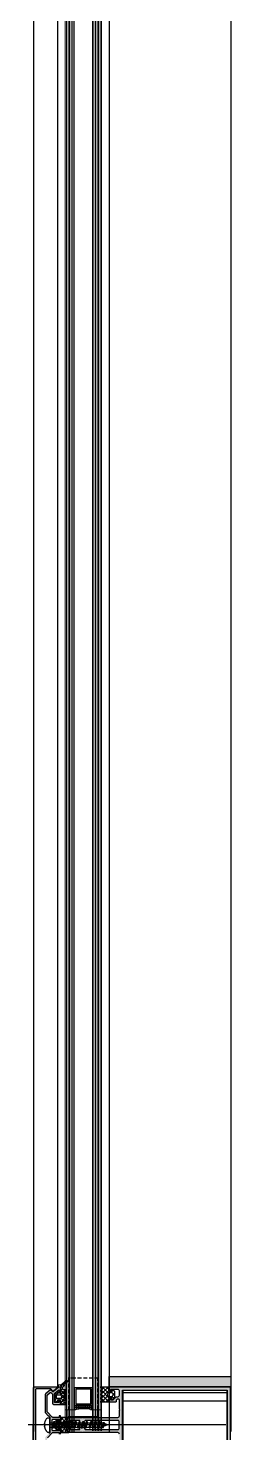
# Model space of a CAD drawing. Header units: millimetres. Extents: x 809 to 8159, y 33 to 4533.
# Drawn here: x 2919.5 to 2932.8, y 2528 to 2620.4 of the extents above; entities that cross this region are included whole.
import ezdxf

# ---------------------------------------------------------------- set-up
doc = ezdxf.new("R2010")
doc.units = ezdxf.units.MM
doc.linetypes.add('DASHDOT', pattern=[25.4, 12.7, -6.35, 0, -6.35])
doc.linetypes.add('HIDDEN', pattern=[0.375, 0.25, -0.125])
for name, color, linetype in [('1', 3, 'Continuous'), ('11', 11, 'Continuous'), ('3', 11, 'Continuous'), ('5', 11, 'Continuous'), ('EKSEN', 11, 'Continuous'), ('FITILLER', 240, 'Continuous'), ('GORUNUS-TARAMA', 11, 'Continuous')]:
    doc.layers.add(name, color=color, linetype=linetype)
doc.layers.add('cam', color=5, linetype='Continuous', lineweight=0)

# ---------------------------------------------------------------- blocks, each defined once
blk = doc.blocks.new('ajsdfxcvzx')
h = blk.add_hatch(color=256)
edge = h.paths.add_edge_path()
edge.add_arc((34875.984, -6060.404), 0.05, 90, 180)
edge.add_line((34875.934, -6060.404), (34875.934, -6065.044))
edge.add_arc((34875.984, -6065.044), 0.05, 180, 270)
edge.add_line((34875.984, -6065.094), (34876.937, -6065.094))
edge.add_line((34876.937, -6065.094), (34877.048, -6064.961))
edge.add_arc((34877.087, -6064.994), 0.05, 50, 140, ccw=False)
edge.add_line((34877.119, -6064.955), (34877.397, -6065.188))
edge.add_arc((34877.384, -6065.204), 0.02, -90, 50, ccw=False)
edge.add_line((34877.384, -6065.224), (34875.854, -6065.224))
edge.add_arc((34875.854, -6065.174), 0.05, 180, 270, ccw=False)
edge.add_line((34875.804, -6065.174), (34875.804, -6060.274))
edge.add_arc((34875.854, -6060.274), 0.05, 90, 180, ccw=False)
edge.add_line((34875.854, -6060.224), (34877.384, -6060.224))
edge.add_arc((34877.384, -6060.244), 0.02, -50, 90, ccw=False)
edge.add_line((34877.397, -6060.259), (34877.119, -6060.492))
edge.add_arc((34877.087, -6060.454), 0.05, 220, 310, ccw=False)
edge.add_line((34877.048, -6060.486), (34876.937, -6060.354))
edge.add_line((34876.937, -6060.354), (34875.984, -6060.354))
h = blk.add_hatch(color=256)
edge = h.paths.add_edge_path()
edge.add_line((34877.177, -6061.246), (34877.177, -6060.646))
edge.add_line((34877.177, -6060.646), (34877.457, -6060.411))
edge.add_line((34877.457, -6060.411), (34877.457, -6060.616))
edge.add_line((34877.457, -6060.616), (34877.527, -6060.616))
edge.add_arc((34877.527, -6060.566), 0.05, 270, 360)
edge.add_line((34877.577, -6060.566), (34877.577, -6060.229))
edge.add_line((34877.577, -6060.229), (34877.472, -6060.229))
edge.add_line((34877.472, -6060.229), (34877.116, -6060.527))
edge.add_arc((34877.084, -6060.489), 0.05, 220, 310, ccw=False)
edge.add_line((34877.045, -6060.521), (34876.97, -6060.432))
edge.add_arc((34876.932, -6060.464), 0.05, 40, 130)
edge.add_line((34876.9, -6060.426), (34876.595, -6060.681))
edge.add_arc((34876.627, -6060.72), 0.05, 130, 180)
edge.add_line((34876.577, -6060.72), (34876.577, -6061.899))
edge.add_arc((34876.627, -6061.899), 0.05, 180, 225)
edge.add_line((34876.592, -6061.935), (34876.769, -6062.112))
edge.add_line((34876.769, -6062.112), (34876.811, -6062.112))
edge.add_line((34876.811, -6062.112), (34876.811, -6062.154))
edge.add_line((34876.811, -6062.154), (34876.866, -6062.209))
edge.add_arc((34876.831, -6062.244), 0.05, 0, 45, ccw=False)
edge.add_line((34876.881, -6062.244), (34876.881, -6063.203))
edge.add_arc((34876.831, -6063.203), 0.05, -45, 0, ccw=False)
edge.add_line((34876.866, -6063.238), (34876.811, -6063.293))
edge.add_line((34876.811, -6063.293), (34876.811, -6063.336))
edge.add_line((34876.811, -6063.336), (34876.769, -6063.336))
edge.add_line((34876.769, -6063.336), (34876.592, -6063.513))
edge.add_arc((34876.627, -6063.548), 0.05, 135, 180)
edge.add_line((34876.577, -6063.548), (34876.577, -6064.728))
edge.add_arc((34876.627, -6064.728), 0.05, 180, 230)
edge.add_line((34876.595, -6064.766), (34876.9, -6065.022))
edge.add_arc((34876.932, -6064.984), 0.05, 230, 320)
edge.add_line((34876.97, -6065.016), (34877.045, -6064.926))
edge.add_arc((34877.084, -6064.958), 0.05, 50, 140, ccw=False)
edge.add_line((34877.116, -6064.92), (34877.472, -6065.219))
edge.add_line((34877.472, -6065.219), (34877.577, -6065.219))
edge.add_line((34877.577, -6065.219), (34877.577, -6064.881))
edge.add_arc((34877.527, -6064.881), 0.05, 0, 90)
edge.add_line((34877.527, -6064.831), (34877.457, -6064.831))
edge.add_line((34877.457, -6064.831), (34877.457, -6065.036))
edge.add_line((34877.457, -6065.036), (34877.177, -6064.801))
edge.add_line((34877.177, -6064.801), (34877.177, -6064.201))
edge.add_line((34877.177, -6064.201), (34877.457, -6064.201))
edge.add_line((34877.457, -6064.201), (34877.457, -6064.331))
edge.add_line((34877.457, -6064.331), (34877.527, -6064.331))
edge.add_arc((34877.527, -6064.281), 0.05, 270, 360)
edge.add_line((34877.577, -6064.281), (34877.577, -6064.081))
edge.add_line((34877.577, -6064.081), (34877.107, -6064.081))
edge.add_arc((34877.107, -6064.131), 0.05, 90, 180)
edge.add_line((34877.057, -6064.131), (34877.057, -6064.707))
edge.add_arc((34877.007, -6064.707), 0.05, -40, 0, ccw=False)
edge.add_line((34877.045, -6064.739), (34876.955, -6064.847))
edge.add_arc((34876.917, -6064.815), 0.05, 230, 320, ccw=False)
edge.add_line((34876.885, -6064.853), (34876.715, -6064.71))
edge.add_arc((34876.747, -6064.672), 0.05, 180, 230, ccw=False)
edge.add_line((34876.697, -6064.672), (34876.697, -6063.598))
edge.add_arc((34876.747, -6063.598), 0.05, 135, 180, ccw=False)
edge.add_line((34876.712, -6063.563), (34877.036, -6063.238))
edge.add_arc((34877.071, -6063.274), 0.05, 90, 135, ccw=False)
edge.add_line((34877.071, -6063.224), (34877.477, -6063.224))
edge.add_line((34877.477, -6063.224), (34877.477, -6063.324))
edge.add_line((34877.477, -6063.324), (34877.577, -6063.324))
edge.add_line((34877.577, -6063.324), (34877.577, -6063.024))
edge.add_arc((34877.527, -6063.024), 0.05, 0, 90)
edge.add_line((34877.527, -6062.974), (34877.457, -6062.974))
edge.add_line((34877.457, -6062.974), (34877.457, -6063.104))
edge.add_line((34877.457, -6063.104), (34877.081, -6063.104))
edge.add_arc((34877.081, -6063.054), 0.05, 180, 270, ccw=False)
edge.add_line((34877.031, -6063.054), (34877.031, -6062.394))
edge.add_arc((34877.081, -6062.394), 0.05, 90, 180, ccw=False)
edge.add_line((34877.081, -6062.344), (34877.457, -6062.344))
edge.add_line((34877.457, -6062.344), (34877.457, -6062.474))
edge.add_line((34877.457, -6062.474), (34877.527, -6062.474))
edge.add_arc((34877.527, -6062.424), 0.05, 270, 360)
edge.add_line((34877.577, -6062.424), (34877.577, -6062.124))
edge.add_line((34877.577, -6062.124), (34877.477, -6062.124))
edge.add_line((34877.477, -6062.124), (34877.477, -6062.224))
edge.add_line((34877.477, -6062.224), (34877.071, -6062.224))
edge.add_arc((34877.071, -6062.174), 0.05, 225, 270, ccw=False)
edge.add_line((34877.036, -6062.209), (34876.712, -6061.885))
edge.add_arc((34876.747, -6061.849), 0.05, 180, 225, ccw=False)
edge.add_line((34876.697, -6061.849), (34876.697, -6060.776))
edge.add_arc((34876.747, -6060.776), 0.05, 130, 180, ccw=False)
edge.add_line((34876.715, -6060.737), (34876.885, -6060.595))
edge.add_arc((34876.917, -6060.633), 0.05, 40, 130, ccw=False)
edge.add_line((34876.955, -6060.601), (34877.045, -6060.708))
edge.add_arc((34877.007, -6060.74), 0.05, 0, 40, ccw=False)
edge.add_line((34877.057, -6060.74), (34877.057, -6061.316))
edge.add_arc((34877.107, -6061.316), 0.05, 180, 270)
edge.add_line((34877.107, -6061.366), (34877.577, -6061.366))
edge.add_line((34877.577, -6061.366), (34877.577, -6061.166))
edge.add_arc((34877.527, -6061.166), 0.05, 0, 90)
edge.add_line((34877.527, -6061.116), (34877.457, -6061.116))
edge.add_line((34877.457, -6061.116), (34877.457, -6061.246))
edge.add_line((34877.457, -6061.246), (34877.177, -6061.246))
h = blk.add_hatch(color=256)
edge = h.paths.add_edge_path()
edge.add_line((34880.797, -6064.974), (34880.867, -6064.974))
edge.add_line((34880.867, -6064.974), (34880.867, -6065.064))
edge.add_line((34880.867, -6065.064), (34881.347, -6065.064))
edge.add_arc((34881.347, -6064.964), 0.1, -90, 0)
edge.add_line((34881.447, -6064.964), (34881.447, -6064.684))
edge.add_arc((34881.347, -6064.684), 0.1, 0, 90)
edge.add_line((34881.347, -6064.584), (34881.268, -6064.584))
edge.add_arc((34881.268, -6064.534), 0.05, 225, 270, ccw=False)
edge.add_line((34881.232, -6064.569), (34881.062, -6064.398))
edge.add_arc((34881.026, -6064.434), 0.05, 45, 90)
edge.add_line((34881.026, -6064.384), (34880.867, -6064.384))
edge.add_line((34880.867, -6064.384), (34880.867, -6064.474))
edge.add_line((34880.867, -6064.474), (34880.797, -6064.474))
edge.add_arc((34880.797, -6064.424), 0.05, -180, -90, ccw=False)
edge.add_line((34880.747, -6064.424), (34880.747, -6064.224))
edge.add_line((34880.747, -6064.224), (34881.187, -6064.224))
edge.add_arc((34881.187, -6064.274), 0.05, 0, 90, ccw=False)
edge.add_line((34881.237, -6064.274), (34881.237, -6064.341))
edge.add_arc((34881.287, -6064.341), 0.05, 180, 225)
edge.add_line((34881.252, -6064.376), (34881.285, -6064.409))
edge.add_arc((34881.32, -6064.374), 0.05, 225, 270)
edge.add_line((34881.32, -6064.424), (34881.397, -6064.424))
edge.add_arc((34881.397, -6064.374), 0.05, -90, 0)
edge.add_line((34881.447, -6064.374), (34881.447, -6064.124))
edge.add_line((34881.447, -6064.124), (34881.447, -6063.754))
edge.add_line((34881.447, -6063.754), (34881.477, -6063.724))
edge.add_line((34881.477, -6063.724), (34881.447, -6063.694))
edge.add_line((34881.447, -6063.694), (34881.447, -6063.324))
edge.add_arc((34881.356, -6063.316), 0.0919, -5.07053, 90.95505)
edge.add_line((34881.354, -6063.224), (34879.077, -6063.224))
edge.add_arc((34879.057, -6063.224), 0.02, 0, 180)
edge.add_line((34879.037, -6063.224), (34879.017, -6063.224))
edge.add_arc((34878.997, -6063.224), 0.02, 0, 180)
edge.add_line((34878.977, -6063.224), (34878.047, -6063.224))
edge.add_line((34878.047, -6063.224), (34878.047, -6063.084))
edge.add_arc((34878.107, -6063.084), 0.06, 90, 180, ccw=False)
edge.add_line((34878.107, -6063.024), (34878.107, -6062.954))
edge.add_arc((34878.137, -6062.954), 0.03, 90, 180, ccw=False)
edge.add_line((34878.137, -6062.924), (34878.177, -6062.924))
edge.add_arc((34878.177, -6062.954), 0.03, 0, 90, ccw=False)
edge.add_line((34878.207, -6062.954), (34878.207, -6063.024))
edge.add_line((34878.207, -6063.024), (34878.847, -6063.024))
edge.add_line((34878.847, -6063.024), (34878.847, -6062.774))
edge.add_line((34878.847, -6062.774), (34878.897, -6062.724))
edge.add_line((34878.897, -6062.724), (34878.847, -6062.674))
edge.add_line((34878.847, -6062.674), (34878.847, -6062.424))
edge.add_line((34878.847, -6062.424), (34878.207, -6062.424))
edge.add_line((34878.207, -6062.424), (34878.207, -6062.494))
edge.add_arc((34878.177, -6062.494), 0.03, -90, 0, ccw=False)
edge.add_line((34878.177, -6062.524), (34878.137, -6062.524))
edge.add_arc((34878.137, -6062.494), 0.03, -180, -90, ccw=False)
edge.add_line((34878.107, -6062.494), (34878.107, -6062.424))
edge.add_arc((34878.107, -6062.364), 0.06, 180, 270, ccw=False)
edge.add_line((34878.047, -6062.364), (34878.047, -6062.224))
edge.add_line((34878.047, -6062.224), (34878.977, -6062.224))
edge.add_arc((34878.997, -6062.224), 0.02, 180, 360)
edge.add_line((34879.017, -6062.224), (34879.037, -6062.224))
edge.add_arc((34879.057, -6062.224), 0.02, 180, 360)
edge.add_line((34879.077, -6062.224), (34881.354, -6062.224))
edge.add_arc((34881.356, -6062.132), 0.0919, 269.04495, 365.07053)
edge.add_line((34881.447, -6062.124), (34881.447, -6061.754))
edge.add_line((34881.447, -6061.754), (34881.477, -6061.724))
edge.add_line((34881.477, -6061.724), (34881.447, -6061.694))
edge.add_line((34881.447, -6061.694), (34881.447, -6061.324))
edge.add_line((34881.447, -6061.324), (34881.447, -6061.074))
edge.add_arc((34881.397, -6061.074), 0.05, 0, 90)
edge.add_line((34881.397, -6061.024), (34881.32, -6061.024))
edge.add_arc((34881.32, -6061.074), 0.05, 90, 135)
edge.add_line((34881.285, -6061.038), (34881.252, -6061.071))
edge.add_arc((34881.287, -6061.107), 0.05, 135, 180)
edge.add_line((34881.237, -6061.107), (34881.237, -6061.174))
edge.add_arc((34881.187, -6061.174), 0.05, -90, 0, ccw=False)
edge.add_line((34881.187, -6061.224), (34880.747, -6061.224))
edge.add_line((34880.747, -6061.224), (34880.747, -6061.024))
edge.add_arc((34880.797, -6061.024), 0.05, 90, 180, ccw=False)
edge.add_line((34880.797, -6060.974), (34880.867, -6060.974))
edge.add_line((34880.867, -6060.974), (34880.867, -6061.064))
edge.add_line((34880.867, -6061.064), (34881.026, -6061.064))
edge.add_arc((34881.026, -6061.014), 0.05, 270, 315)
edge.add_line((34881.062, -6061.049), (34881.232, -6060.878))
edge.add_arc((34881.268, -6060.914), 0.05, 90, 135, ccw=False)
edge.add_line((34881.268, -6060.864), (34881.347, -6060.864))
edge.add_arc((34881.347, -6060.764), 0.1, -90, 0)
edge.add_line((34881.447, -6060.764), (34881.447, -6060.484))
edge.add_arc((34881.347, -6060.484), 0.1, 0, 90)
edge.add_line((34881.347, -6060.384), (34880.867, -6060.384))
edge.add_line((34880.867, -6060.384), (34880.867, -6060.474))
edge.add_line((34880.867, -6060.474), (34880.797, -6060.474))
edge.add_arc((34880.797, -6060.424), 0.05, -180, -90, ccw=False)
edge.add_line((34880.747, -6060.424), (34880.747, -6060.224))
edge.add_line((34880.747, -6060.224), (34888.74, -6060.224))
edge.add_line((34888.74, -6060.224), (34888.74, -6065.224))
edge.add_line((34888.74, -6065.224), (34880.747, -6065.224))
edge.add_line((34880.747, -6065.224), (34880.747, -6065.024))
edge.add_arc((34880.797, -6065.024), 0.05, 90, 180, ccw=False)
h.paths.add_polyline_path([(34881.64, -6060.425), (34888.54, -6060.425), (34888.54, -6065.025), (34881.64, -6065.025), (34881.64, -6062.725)], flags=16)
edge = h.paths.add_edge_path(flags=16)
edge.add_arc((34879.24, -6062.925), 0.1, 180, 270)
edge.add_line((34879.24, -6063.025), (34881.34, -6063.025))
edge.add_arc((34881.34, -6062.925), 0.1, -90, 0)
edge.add_line((34881.44, -6062.925), (34881.44, -6062.525))
edge.add_arc((34881.34, -6062.525), 0.1, 0, 90)
edge.add_line((34881.34, -6062.425), (34879.24, -6062.425))
edge.add_arc((34879.24, -6062.525), 0.1, 90, 180)
edge.add_line((34879.14, -6062.525), (34879.14, -6062.925))
h = blk.add_hatch()
h.set_pattern_fill('NET', color=256, style=0)
h.set_pattern_definition([(360, (34936.91878, -6069.1816), (1e-17, 0.125), []), (90, (34936.91878, -6069.1816), (-0.125, 2e-17), [])])
h.paths.add_polyline_path([(34878.497, -6061.43), (34879.66, -6061.43), (34879.66, -6061.728), (34879.461, -6061.688), (34879.223, -6061.668), (34878.964, -6061.668), (34878.636, -6061.698), (34878.497, -6061.718)])
at = {"layer": 'FITILLER'}
h = blk.add_hatch(dxfattribs=at)
h.set_pattern_fill('NET', color=256, scale=1.5, angle=45, style=0)
h.set_pattern_definition([(315, (34863.16115, -6077.21184), (-0.1325825, -0.1325825), []), (225, (34863.16115, -6077.21184), (-0.1325825, 0.1325825), [])])
edge = h.paths.add_edge_path(flags=16)
edge.add_arc((34877.405, -6060.841), 0.1, 90, 180, ccw=False)
edge.add_line((34877.405, -6060.741), (34877.53, -6060.741))
edge.add_arc((34877.53, -6060.841), 0.1, 0, 90, ccw=False)
edge.add_line((34877.63, -6060.841), (34877.63, -6060.891))
edge.add_arc((34877.53, -6060.891), 0.1, -90, 0, ccw=False)
edge.add_line((34877.53, -6060.991), (34877.405, -6060.991))
edge.add_arc((34877.405, -6060.891), 0.1, 180, 270, ccw=False)
edge.add_line((34877.305, -6060.891), (34877.305, -6060.841))
edge = h.paths.add_edge_path()
edge.add_arc((34877.562, -6059.882), 0.2, 280, 310.23314, ccw=False)
edge.add_line((34877.597, -6060.079), (34877.462, -6060.103))
edge.add_arc((34877.471, -6060.152), 0.05, 100, 165)
edge.add_line((34877.422, -6060.139), (34877.404, -6060.209))
edge.add_line((34877.404, -6060.209), (34877.58, -6060.209))
edge.add_line((34877.58, -6060.209), (34877.58, -6060.591))
edge.add_arc((34877.53, -6060.591), 0.05, -90, 0, ccw=False)
edge.add_line((34877.53, -6060.641), (34877.41, -6060.641))
edge.add_line((34877.41, -6060.641), (34877.41, -6060.541))
edge.add_line((34877.41, -6060.541), (34877.36, -6060.541))
edge.add_line((34877.36, -6060.541), (34877.23, -6060.616))
edge.add_arc((34877.255, -6060.659), 0.05, 120, 180)
edge.add_line((34877.205, -6060.659), (34877.205, -6061.073))
edge.add_arc((34877.255, -6061.073), 0.05, 180, 240)
edge.add_line((34877.23, -6061.116), (34877.36, -6061.191))
edge.add_line((34877.36, -6061.191), (34877.41, -6061.191))
edge.add_line((34877.41, -6061.191), (34877.41, -6061.091))
edge.add_line((34877.41, -6061.091), (34877.53, -6061.091))
edge.add_arc((34877.53, -6061.141), 0.05, 0, 90, ccw=False)
edge.add_line((34877.58, -6061.141), (34877.58, -6061.366))
edge.add_line((34877.58, -6061.366), (34877.93, -6061.366))
edge.add_line((34877.93, -6061.366), (34877.93, -6061.216))
edge.add_line((34877.93, -6061.216), (34877.78, -6061.216))
edge.add_arc((34877.78, -6061.166), 0.05, 180, 270, ccw=False)
edge.add_line((34877.73, -6061.166), (34877.73, -6061.146))
edge.add_arc((34877.78, -6061.146), 0.05, 90, 180, ccw=False)
edge.add_line((34877.78, -6061.096), (34877.93, -6061.096))
edge.add_line((34877.93, -6061.096), (34877.93, -6060.946))
edge.add_line((34877.93, -6060.946), (34877.78, -6060.946))
edge.add_arc((34877.78, -6060.896), 0.05, 180, 270, ccw=False)
edge.add_line((34877.73, -6060.896), (34877.73, -6060.876))
edge.add_arc((34877.78, -6060.876), 0.05, 90, 180, ccw=False)
edge.add_line((34877.78, -6060.826), (34877.93, -6060.826))
edge.add_line((34877.93, -6060.826), (34877.93, -6060.676))
edge.add_line((34877.93, -6060.676), (34877.78, -6060.676))
edge.add_arc((34877.78, -6060.626), 0.05, 180, 270, ccw=False)
edge.add_line((34877.73, -6060.626), (34877.73, -6060.606))
edge.add_arc((34877.78, -6060.606), 0.05, 90, 180, ccw=False)
edge.add_line((34877.78, -6060.556), (34877.93, -6060.556))
edge.add_line((34877.93, -6060.556), (34877.93, -6060.406))
edge.add_line((34877.93, -6060.406), (34877.78, -6060.406))
edge.add_arc((34877.78, -6060.356), 0.05, 180, 270, ccw=False)
edge.add_line((34877.73, -6060.356), (34877.73, -6060.248))
edge.add_arc((34877.78, -6060.248), 0.05, 140, 180, ccw=False)
edge.add_line((34877.742, -6060.216), (34878.009, -6059.897))
edge.add_arc((34877.977, -6059.859), 0.05, 310.23314, 490.23314)
edge.add_line((34877.945, -6059.821), (34877.691, -6060.035))
h = blk.add_hatch(dxfattribs=at)
h.set_pattern_fill('DOTS', color=256, scale=1.2, angle=-45, style=0)
h.set_pattern_definition([(45, (34786.58186, -6201.7855), (0.079549513, -0.026516504), [0, -0.075])])
h.paths.add_polyline_path([(34880.777, -6060.21), (34880.777, -6059.529), (34888.774, -6059.529), (34888.774, -6060.21)])
h = blk.add_hatch(dxfattribs=at)
h.set_pattern_fill('NET', color=256, scale=1.5, angle=45, style=0)
h.set_pattern_definition([(315, (34867.13714, -6072.97032), (-0.1325825, -0.1325825), []), (225, (34867.13714, -6072.97032), (-0.1325825, 0.1325825), [])])
edge = h.paths.add_edge_path(flags=16)
edge.add_arc((34880.769, -6060.749), 0.1, 180, 270)
edge.add_line((34880.769, -6060.849), (34880.927, -6060.849))
edge.add_arc((34880.927, -6060.749), 0.1, 270, 360)
edge.add_line((34881.027, -6060.749), (34881.027, -6060.699))
edge.add_arc((34880.927, -6060.699), 0.1, 360, 450)
edge.add_line((34880.927, -6060.599), (34880.769, -6060.599))
edge.add_arc((34880.769, -6060.699), 0.1, 90, 180)
edge.add_line((34880.669, -6060.699), (34880.669, -6060.749))
edge = h.paths.add_edge_path()
edge.add_line((34880.752, -6061.224), (34880.235, -6061.224))
edge.add_arc((34880.235, -6061.214), 0.01, 135, 270, ccw=False)
edge.add_line((34880.228, -6061.207), (34880.339, -6061.096))
edge.add_arc((34880.333, -6061.09), 0.00893, 315, 405)
edge.add_line((34880.339, -6061.083), (34880.23, -6060.974))
edge.add_arc((34880.236, -6060.968), 0.00893, 135, 225, ccw=False)
edge.add_line((34880.23, -6060.961), (34880.339, -6060.852))
edge.add_arc((34880.333, -6060.846), 0.00893, 315, 405)
edge.add_line((34880.339, -6060.839), (34880.23, -6060.73))
edge.add_arc((34880.236, -6060.724), 0.00893, 135, 225, ccw=False)
edge.add_line((34880.23, -6060.717), (34880.339, -6060.608))
edge.add_arc((34880.333, -6060.602), 0.00893, 315, 405)
edge.add_line((34880.339, -6060.595), (34880.23, -6060.486))
edge.add_arc((34880.236, -6060.48), 0.00893, 135, 225, ccw=False)
edge.add_line((34880.23, -6060.474), (34880.339, -6060.364))
edge.add_arc((34880.333, -6060.358), 0.00893, 315, 405)
edge.add_line((34880.339, -6060.352), (34880.228, -6060.241))
edge.add_arc((34880.235, -6060.234), 0.01, 90, 225, ccw=False)
edge.add_line((34880.235, -6060.224), (34880.752, -6060.224))
edge.add_line((34880.752, -6060.224), (34880.752, -6060.449))
edge.add_arc((34880.802, -6060.449), 0.05, 180, 270)
edge.add_line((34880.802, -6060.499), (34880.922, -6060.499))
edge.add_line((34880.922, -6060.499), (34880.922, -6060.399))
edge.add_line((34880.922, -6060.399), (34880.972, -6060.399))
edge.add_line((34880.972, -6060.399), (34881.102, -6060.474))
edge.add_arc((34881.077, -6060.517), 0.05, 0, 60, ccw=False)
edge.add_line((34881.127, -6060.517), (34881.127, -6060.93))
edge.add_arc((34881.077, -6060.93), 0.05, 300, 360, ccw=False)
edge.add_line((34881.102, -6060.974), (34880.972, -6061.049))
edge.add_line((34880.972, -6061.049), (34880.922, -6061.049))
edge.add_line((34880.922, -6061.049), (34880.922, -6060.949))
edge.add_line((34880.922, -6060.949), (34880.802, -6060.949))
edge.add_arc((34880.802, -6060.999), 0.05, 90, 180)
edge.add_line((34880.752, -6060.999), (34880.752, -6061.224))
h = blk.add_hatch(dxfattribs=at)
h.set_pattern_fill('NET', color=256, scale=1.5, angle=45, style=0)
h.set_pattern_definition([(45, (34859.267, -5984.69162), (-0.1325825, 0.1325825), []), (135, (34859.267, -5984.69162), (-0.1325825, -0.1325825), [])])
edge = h.paths.add_edge_path(flags=16)
edge.add_arc((34877.572, -6062.748), 0.1, 270, 360, ccw=False)
edge.add_line((34877.572, -6062.848), (34877.413, -6062.848))
edge.add_arc((34877.413, -6062.748), 0.1, 180, 270, ccw=False)
edge.add_line((34877.313, -6062.748), (34877.313, -6062.698))
edge.add_arc((34877.413, -6062.698), 0.1, 90, 180, ccw=False)
edge.add_line((34877.413, -6062.598), (34877.572, -6062.598))
edge.add_arc((34877.572, -6062.698), 0.1, 0, 90, ccw=False)
edge.add_line((34877.672, -6062.698), (34877.672, -6062.748))
edge = h.paths.add_edge_path()
edge.add_line((34877.588, -6063.223), (34878.105, -6063.223))
edge.add_arc((34878.105, -6063.213), 0.01, 270, 405)
edge.add_line((34878.112, -6063.206), (34878.001, -6063.095))
edge.add_arc((34878.008, -6063.089), 0.00893, 135, 225, ccw=False)
edge.add_line((34878.001, -6063.082), (34878.111, -6062.973))
edge.add_arc((34878.104, -6062.967), 0.00893, 315, 405)
edge.add_line((34878.111, -6062.96), (34878.001, -6062.851))
edge.add_arc((34878.008, -6062.845), 0.00893, 135, 225, ccw=False)
edge.add_line((34878.001, -6062.838), (34878.111, -6062.729))
edge.add_arc((34878.104, -6062.723), 0.00893, 315, 405)
edge.add_line((34878.111, -6062.716), (34878.001, -6062.607))
edge.add_arc((34878.008, -6062.601), 0.00893, 135, 225, ccw=False)
edge.add_line((34878.001, -6062.594), (34878.111, -6062.485))
edge.add_arc((34878.104, -6062.479), 0.00893, 315, 405)
edge.add_line((34878.111, -6062.473), (34878.001, -6062.363))
edge.add_arc((34878.008, -6062.357), 0.00893, 135, 225, ccw=False)
edge.add_line((34878.001, -6062.351), (34878.112, -6062.24))
edge.add_arc((34878.105, -6062.233), 0.01, 315, 450)
edge.add_line((34878.105, -6062.223), (34877.588, -6062.223))
edge.add_line((34877.588, -6062.223), (34877.588, -6062.448))
edge.add_arc((34877.538, -6062.448), 0.05, -90, 0, ccw=False)
edge.add_line((34877.538, -6062.498), (34877.418, -6062.498))
edge.add_line((34877.418, -6062.498), (34877.418, -6062.398))
edge.add_line((34877.418, -6062.398), (34877.368, -6062.398))
edge.add_line((34877.368, -6062.398), (34877.238, -6062.473))
edge.add_arc((34877.263, -6062.516), 0.05, 120, 180)
edge.add_line((34877.213, -6062.516), (34877.213, -6062.929))
edge.add_arc((34877.263, -6062.929), 0.05, 180, 240)
edge.add_line((34877.238, -6062.973), (34877.368, -6063.048))
edge.add_line((34877.368, -6063.048), (34877.418, -6063.048))
edge.add_line((34877.418, -6063.048), (34877.418, -6062.948))
edge.add_line((34877.418, -6062.948), (34877.538, -6062.948))
edge.add_arc((34877.538, -6062.998), 0.05, 0, 90, ccw=False)
edge.add_line((34877.588, -6062.998), (34877.588, -6063.223))
at = {"linetype": 'HIDDEN'}
for p, q in [((34878.077, -6059.641), (34878.077, -6061.724)), ((34880.077, -6059.641), (34878.077, -6059.641)), ((34880.077, -6061.701), (34880.077, -6059.641))]:
    blk.add_line(p, q, dxfattribs=at)
for p, q in [((34878.077, -6061.72), (34878.077, -6061.724)), ((34878.473, -6061.424), (34879.073, -6061.424))]:
    blk.add_line(p, q)
at = {"elevation": 0}
for points in [[(34875.984, -6060.354, 0.414214), (34875.934, -6060.404), (34875.934, -6065.044, 0.414214), (34875.984, -6065.094), (34876.937, -6065.094), (34877.048, -6064.961, -0.414214), (34877.119, -6064.955), (34877.397, -6065.188, -0.700208), (34877.384, -6065.224), (34875.854, -6065.224, -0.414214), (34875.804, -6065.174), (34875.804, -6060.274, -0.414214), (34875.854, -6060.224), (34877.384, -6060.224, -0.700208), (34877.397, -6060.259), (34877.119, -6060.492, -0.414214), (34877.048, -6060.486), (34876.937, -6060.354)], [(34879.14, -6062.925, 0.414214), (34879.24, -6063.025), (34881.34, -6063.025, 0.414214), (34881.44, -6062.925), (34881.44, -6062.525, 0.414214), (34881.34, -6062.425), (34879.24, -6062.425, 0.414214), (34879.14, -6062.525)]]:
    blk.add_lwpolyline(points, format="xyb", close=True, dxfattribs=at)
for points in [[(34876.712, -6063.563), (34877.036, -6063.238, -0.198912), (34877.071, -6063.224), (34877.477, -6063.224), (34877.477, -6063.324)], [(34877.577, -6063.324), (34877.577, -6063.024, 0.414214), (34877.527, -6062.974), (34877.457, -6062.974), (34877.457, -6063.104), (34877.081, -6063.104, -0.414214), (34877.031, -6063.054), (34877.031, -6062.394, -0.414214), (34877.081, -6062.344), (34877.457, -6062.344), (34877.457, -6062.474), (34877.527, -6062.474, 0.414214), (34877.577, -6062.424), (34877.577, -6062.124), (34877.477, -6062.124), (34877.477, -6062.224), (34877.071, -6062.224, -0.198912), (34877.036, -6062.209), (34876.712, -6061.885, -0.198912), (34876.697, -6061.849), (34876.697, -6060.776, -0.221695), (34876.715, -6060.737), (34876.885, -6060.595, -0.414214), (34876.955, -6060.601), (34877.045, -6060.708, -0.176327), (34877.057, -6060.74), (34877.057, -6061.316, 0.414214), (34877.107, -6061.366), (34877.577, -6061.366), (34877.577, -6061.166, 0.414214), (34877.527, -6061.116), (34877.457, -6061.116), (34877.457, -6061.246), (34877.177, -6061.246), (34877.177, -6060.646), (34877.457, -6060.411), (34877.457, -6060.616), (34877.527, -6060.616, 0.414214), (34877.577, -6060.566), (34877.577, -6060.229), (34877.472, -6060.229), (34877.116, -6060.527, -0.414214), (34877.045, -6060.521), (34876.97, -6060.432, 0.414214), (34876.9, -6060.426), (34876.595, -6060.681, 0.221695), (34876.577, -6060.72), (34876.577, -6061.899, 0.198912), (34876.592, -6061.935), (34876.769, -6062.112), (34876.811, -6062.112), (34876.811, -6062.154), (34876.866, -6062.209, -0.198912), (34876.881, -6062.244), (34876.881, -6063.203, -0.198912), (34876.866, -6063.238), (34876.811, -6063.293)], [(34881.447, -6063.324, 0.445362), (34881.354, -6063.224), (34879.077, -6063.224, 1), (34879.037, -6063.224), (34879.017, -6063.224, 1), (34878.977, -6063.224), (34878.047, -6063.224), (34878.047, -6063.084, -0.414214), (34878.107, -6063.024), (34878.107, -6062.954, -0.414214), (34878.137, -6062.924), (34878.177, -6062.924, -0.414214), (34878.207, -6062.954), (34878.207, -6063.024), (34878.847, -6063.024), (34878.847, -6062.774), (34878.897, -6062.724), (34878.847, -6062.674), (34878.847, -6062.424), (34878.207, -6062.424), (34878.207, -6062.494, -0.414214), (34878.177, -6062.524), (34878.137, -6062.524, -0.414214), (34878.107, -6062.494), (34878.107, -6062.424, -0.414214), (34878.047, -6062.364), (34878.047, -6062.224), (34878.977, -6062.224, 1), (34879.017, -6062.224), (34879.037, -6062.224, 1), (34879.077, -6062.224), (34881.354, -6062.224, 0.445362), (34881.447, -6062.124), (34881.447, -6061.754), (34881.477, -6061.724), (34881.447, -6061.694), (34881.447, -6061.324), (34881.447, -6061.074, 0.414214), (34881.397, -6061.024), (34881.32, -6061.024, 0.198912), (34881.285, -6061.038), (34881.252, -6061.071, 0.198912), (34881.237, -6061.107), (34881.237, -6061.174, -0.414214), (34881.187, -6061.224), (34880.747, -6061.224), (34880.747, -6061.024, -0.414214), (34880.797, -6060.974), (34880.867, -6060.974), (34880.867, -6061.064), (34881.026, -6061.064, 0.198912), (34881.062, -6061.049), (34881.232, -6060.878, -0.198912), (34881.268, -6060.864), (34881.347, -6060.864, 0.414214), (34881.447, -6060.764), (34881.447, -6060.484, 0.414214), (34881.347, -6060.384), (34880.867, -6060.384), (34880.867, -6060.474), (34880.797, -6060.474, -0.414214), (34880.747, -6060.424), (34880.747, -6060.224), (34888.74, -6060.224), (34888.74, -6065.224)]]:
    blk.add_lwpolyline(points, format="xyb", dxfattribs=at)
for points in [[(34878.473, -6061.424), (34879.66, -6061.424), (34879.66, -6060.278), (34878.473, -6060.278)], [(34878.573, -6061.324), (34879.56, -6061.324), (34879.56, -6060.378), (34878.573, -6060.378)], [(34881.64, -6060.425), (34888.54, -6060.425), (34888.54, -6065.025), (34881.64, -6065.025), (34881.64, -6062.725)], [(34878.497, -6061.43), (34879.66, -6061.43), (34879.66, -6061.728), (34879.461, -6061.688), (34879.223, -6061.668), (34878.964, -6061.668), (34878.636, -6061.698), (34878.497, -6061.718)]]:
    blk.add_lwpolyline(points, close=True, dxfattribs=at)
at = {"layer": '1', "linetype": 'DASHDOT', "ltscale": 10}
for p, q in [((34876.715, -6062.249), (34876.865, -6062.249)), ((34876.865, -6063.199), (34876.865, -6062.249)), ((34876.865, -6062.581), (34877.126, -6062.581)), ((34877.033, -6062.581), (34877.019, -6062.581)), ((34877.033, -6062.581), (34877.019, -6062.581)), ((34877.025, -6062.866), (34877.162, -6062.481)), ((34877.032, -6062.581), (34877.033, -6062.581)), ((34877.032, -6062.581), (34877.033, -6062.581)), ((34877.033, -6062.581), (34877.126, -6062.581)), ((34877.062, -6062.966), (34877.162, -6062.481)), ((34877.198, -6062.581), (34877.062, -6062.966)), ((34877.162, -6062.481), (34877.198, -6062.581)), ((34877.198, -6062.581), (34877.326, -6062.581)), ((34877.225, -6062.866), (34877.362, -6062.481)), ((34877.262, -6062.966), (34877.362, -6062.481)), ((34876.715, -6063.199), (34876.865, -6063.199)), ((34876.865, -6062.866), (34877.025, -6062.866)), ((34877.023, -6062.866), (34877.025, -6062.866)), ((34877.062, -6062.966), (34877.025, -6062.866)), ((34877.097, -6062.866), (34877.225, -6062.866)), ((34877.262, -6062.966), (34877.225, -6062.866))]:
    blk.add_line(p, q, dxfattribs=at)
for centre, radius, start, end in [((34877.163, -6062.724), 0.653, 133.31198, 171.59277), ((34876.429, -6062.724), 0.13, 312.68487, 47.31513), ((34877.163, -6062.724), 0.653, 188.40723, 226.68802)]:
    blk.add_arc(centre, radius, start, end, dxfattribs=at)
at = {"layer": '11'}
for p, q in [((34877.398, -6062.581), (34877.262, -6062.966)), ((34877.362, -6062.481), (34877.398, -6062.581)), ((34877.398, -6062.581), (34877.526, -6062.581)), ((34877.425, -6062.866), (34877.562, -6062.481)), ((34877.462, -6062.966), (34877.562, -6062.481)), ((34877.598, -6062.581), (34877.462, -6062.966)), ((34877.562, -6062.481), (34877.598, -6062.581)), ((34877.598, -6062.581), (34877.726, -6062.581)), ((34877.626, -6062.866), (34877.762, -6062.481)), ((34877.662, -6062.966), (34877.762, -6062.481)), ((34877.798, -6062.581), (34877.662, -6062.966)), ((34877.762, -6062.481), (34877.798, -6062.581)), ((34877.798, -6062.581), (34877.926, -6062.581)), ((34877.826, -6062.866), (34877.962, -6062.481)), ((34877.962, -6062.481), (34877.862, -6062.966)), ((34877.862, -6062.966), (34877.998, -6062.581)), ((34877.998, -6062.581), (34877.962, -6062.481)), ((34877.998, -6062.581), (34878.126, -6062.581)), ((34878.026, -6062.866), (34878.162, -6062.481)), ((34878.062, -6062.966), (34878.162, -6062.481)), ((34878.198, -6062.581), (34878.062, -6062.966)), ((34878.198, -6062.581), (34878.062, -6062.966)), ((34878.162, -6062.481), (34878.198, -6062.581)), ((34878.198, -6062.581), (34878.326, -6062.581)), ((34878.226, -6062.866), (34878.362, -6062.481)), ((34878.262, -6062.966), (34878.362, -6062.481)), ((34878.398, -6062.581), (34878.262, -6062.966)), ((34878.362, -6062.481), (34878.398, -6062.581)), ((34878.398, -6062.581), (34878.556, -6062.581)), ((34878.455, -6062.866), (34878.592, -6062.481)), ((34878.492, -6062.966), (34878.592, -6062.481)), ((34878.628, -6062.581), (34878.492, -6062.966)), ((34878.592, -6062.481), (34878.628, -6062.581)), ((34878.628, -6062.581), (34878.796, -6062.581)), ((34878.695, -6062.866), (34878.831, -6062.481)), ((34878.731, -6062.966), (34878.831, -6062.481)), ((34878.868, -6062.581), (34878.731, -6062.966)), ((34878.868, -6062.581), (34878.731, -6062.966)), ((34878.831, -6062.481), (34878.868, -6062.581)), ((34878.868, -6062.581), (34879.035, -6062.581)), ((34878.934, -6062.866), (34879.071, -6062.481)), ((34878.971, -6062.966), (34879.071, -6062.481)), ((34879.107, -6062.581), (34878.971, -6062.966)), ((34879.107, -6062.581), (34878.971, -6062.966)), ((34879.071, -6062.481), (34879.107, -6062.581)), ((34879.107, -6062.581), (34879.275, -6062.581)), ((34879.174, -6062.866), (34879.311, -6062.481)), ((34879.211, -6062.966), (34879.311, -6062.481)), ((34879.347, -6062.581), (34879.211, -6062.966)), ((34879.347, -6062.581), (34879.211, -6062.966)), ((34879.311, -6062.481), (34879.347, -6062.581)), ((34879.347, -6062.581), (34879.561, -6062.581)), ((34879.46, -6062.866), (34879.596, -6062.481)), ((34879.496, -6062.966), (34879.596, -6062.481)), ((34879.632, -6062.581), (34879.496, -6062.966)), ((34879.632, -6062.581), (34879.496, -6062.966)), ((34879.596, -6062.481), (34879.632, -6062.581)), ((34879.632, -6062.581), (34879.846, -6062.581)), ((34879.745, -6062.866), (34879.881, -6062.481)), ((34879.781, -6062.966), (34879.881, -6062.481)), ((34879.918, -6062.581), (34879.781, -6062.966)), ((34879.918, -6062.581), (34879.781, -6062.966)), ((34879.881, -6062.481), (34879.918, -6062.581)), ((34879.918, -6062.581), (34880.131, -6062.581)), ((34880.03, -6062.866), (34880.167, -6062.481)), ((34880.067, -6062.966), (34880.167, -6062.481)), ((34880.203, -6062.581), (34880.067, -6062.966)), ((34880.203, -6062.581), (34880.067, -6062.966)), ((34880.167, -6062.481), (34880.203, -6062.581)), ((34880.203, -6062.581), (34880.351, -6062.581)), ((34880.324, -6062.842), (34880.258, -6062.865)), ((34880.324, -6062.842), (34880.433, -6062.535)), ((34880.361, -6062.942), (34880.324, -6062.842)), ((34880.408, -6062.606), (34880.359, -6062.583)), ((34880.361, -6062.942), (34880.433, -6062.535)), ((34880.469, -6062.635), (34880.361, -6062.942)), ((34880.665, -6062.724), (34880.406, -6062.813)), ((34880.433, -6062.535), (34880.469, -6062.635)), ((34880.665, -6062.724), (34880.469, -6062.634)), ((34877.297, -6062.866), (34877.425, -6062.866)), ((34877.462, -6062.966), (34877.425, -6062.866)), ((34877.497, -6062.866), (34877.626, -6062.866)), ((34877.662, -6062.966), (34877.626, -6062.866)), ((34877.697, -6062.866), (34877.826, -6062.866)), ((34877.862, -6062.966), (34877.826, -6062.866)), ((34877.897, -6062.866), (34878.026, -6062.866)), ((34878.062, -6062.966), (34878.026, -6062.866)), ((34878.097, -6062.866), (34878.226, -6062.866)), ((34878.262, -6062.966), (34878.226, -6062.866)), ((34878.297, -6062.866), (34878.455, -6062.866)), ((34878.492, -6062.966), (34878.455, -6062.866)), ((34878.527, -6062.866), (34878.695, -6062.866)), ((34878.731, -6062.966), (34878.695, -6062.866)), ((34878.767, -6062.866), (34878.934, -6062.866)), ((34878.971, -6062.966), (34878.934, -6062.866)), ((34879.006, -6062.866), (34879.174, -6062.866)), ((34879.211, -6062.966), (34879.174, -6062.866)), ((34879.246, -6062.866), (34879.46, -6062.866)), ((34879.496, -6062.966), (34879.46, -6062.866)), ((34879.531, -6062.866), (34879.745, -6062.866)), ((34879.781, -6062.966), (34879.745, -6062.866)), ((34879.817, -6062.866), (34880.03, -6062.866)), ((34880.067, -6062.966), (34880.03, -6062.866)), ((34880.102, -6062.866), (34880.251, -6062.866))]:
    blk.add_line(p, q, dxfattribs=at)
for centre, start, end in [((34880.351, -6062.601), 65.32512, 90), ((34880.251, -6062.846), 270, 289.11162)]:
    blk.add_arc(centre, 0.02, start, end, dxfattribs=at)
at = {"layer": '3'}
for p, q in [((34878.077, -6062.181), (34878.077, -6061.724)), ((34880.077, -6062.181), (34880.077, -6061.724)), ((34880.077, -6062.181), (34878.077, -6062.181))]:
    blk.add_line(p, q, dxfattribs=at)
at = {"layer": '5'}
for p, q in [((34875.804, -5877.023), (34875.804, -6063.149)), ((34877.397, -6060.224), (34877.397, -5877.009)), ((34880.777, -5877.023), (34880.777, -6063.149)), ((34888.777, -5877.023), (34888.777, -6063.149)), ((34875.784, -6241.224), (34875.784, -6062.724))]:
    blk.add_line(p, q, dxfattribs=at)
at = {"layer": 'cam'}
for p, q in [((34877.877, -6063.149), (34877.877, -5875.523)), ((34877.977, -6063.149), (34877.977, -5875.523)), ((34878.177, -6063.149), (34878.177, -5875.523)), ((34878.277, -6063.149), (34878.277, -5875.523)), ((34878.377, -6063.149), (34878.377, -5875.523)), ((34878.477, -6063.149), (34878.477, -5875.523)), ((34879.677, -6063.101), (34879.677, -5875.523)), ((34879.777, -6063.101), (34879.777, -5875.523)), ((34879.877, -6063.101), (34879.877, -5875.523)), ((34879.977, -6063.101), (34879.977, -5875.523)), ((34880.177, -6063.101), (34880.177, -5875.523)), ((34880.277, -6063.101), (34880.277, -5875.523)), ((34878.077, -6063.149), (34878.077, -5877.648)), ((34880.077, -6063.101), (34880.077, -5877.643)), ((34877.877, -6061.724), (34878.477, -6061.724)), ((34879.677, -6061.724), (34880.277, -6061.724))]:
    blk.add_line(p, q, dxfattribs=at)
at = {"layer": 'EKSEN', "linetype": 'DASHDOT', "ltscale": 5}
blk.add_line((34888.441, -6062.724), (34875.445, -6062.724), dxfattribs=at)
at = {"layer": 'FITILLER', "elevation": 0}
for points in [[(34877.691, -6060.035, -0.132688), (34877.597, -6060.079), (34877.462, -6060.103, 0.291473), (34877.422, -6060.139), (34877.404, -6060.209), (34877.58, -6060.209), (34877.58, -6060.591, -0.414214), (34877.53, -6060.641), (34877.41, -6060.641), (34877.41, -6060.541), (34877.36, -6060.541), (34877.23, -6060.616, 0.267949), (34877.205, -6060.659), (34877.205, -6061.073, 0.267949), (34877.23, -6061.116), (34877.36, -6061.191), (34877.41, -6061.191), (34877.41, -6061.091), (34877.53, -6061.091, -0.414214), (34877.58, -6061.141), (34877.58, -6061.366), (34877.93, -6061.366), (34877.93, -6061.216), (34877.78, -6061.216, -0.414214), (34877.73, -6061.166), (34877.73, -6061.146, -0.414214), (34877.78, -6061.096), (34877.93, -6061.096), (34877.93, -6060.946), (34877.78, -6060.946, -0.414214), (34877.73, -6060.896), (34877.73, -6060.876, -0.414214), (34877.78, -6060.826), (34877.93, -6060.826), (34877.93, -6060.676), (34877.78, -6060.676, -0.414214), (34877.73, -6060.626), (34877.73, -6060.606, -0.414214), (34877.78, -6060.556), (34877.93, -6060.556), (34877.93, -6060.406), (34877.78, -6060.406, -0.414214), (34877.73, -6060.356), (34877.73, -6060.248, -0.176327), (34877.742, -6060.216), (34878.009, -6059.897, 1), (34877.945, -6059.821)], [(34877.305, -6060.841, -0.414214), (34877.405, -6060.741), (34877.53, -6060.741, -0.414214), (34877.63, -6060.841), (34877.63, -6060.891, -0.414214), (34877.53, -6060.991), (34877.405, -6060.991, -0.414214), (34877.305, -6060.891)], [(34880.752, -6061.224), (34880.235, -6061.224, -0.668179), (34880.228, -6061.207), (34880.339, -6061.096, 0.414214), (34880.339, -6061.083), (34880.23, -6060.974, -0.414214), (34880.23, -6060.961), (34880.339, -6060.852, 0.414214), (34880.339, -6060.839), (34880.23, -6060.73, -0.414214), (34880.23, -6060.717), (34880.339, -6060.608, 0.414214), (34880.339, -6060.595), (34880.23, -6060.486, -0.414214), (34880.23, -6060.474), (34880.339, -6060.364, 0.414214), (34880.339, -6060.352), (34880.228, -6060.241, -0.668179), (34880.235, -6060.224), (34880.752, -6060.224), (34880.752, -6060.449, 0.414214), (34880.802, -6060.499), (34880.922, -6060.499), (34880.922, -6060.399), (34880.972, -6060.399), (34881.102, -6060.474, -0.267949), (34881.127, -6060.517), (34881.127, -6060.93, -0.267949), (34881.102, -6060.974), (34880.972, -6061.049), (34880.922, -6061.049), (34880.922, -6060.949), (34880.802, -6060.949, 0.414214), (34880.752, -6060.999)], [(34880.669, -6060.749, 0.414214), (34880.769, -6060.849), (34880.927, -6060.849, 0.414214), (34881.027, -6060.749), (34881.027, -6060.699, 0.414214), (34880.927, -6060.599), (34880.769, -6060.599, 0.414214), (34880.669, -6060.699)], [(34877.588, -6063.223), (34878.105, -6063.223, 0.668179), (34878.112, -6063.206), (34878.001, -6063.095, -0.414214), (34878.001, -6063.082), (34878.111, -6062.973, 0.414214), (34878.111, -6062.96), (34878.001, -6062.851, -0.414214), (34878.001, -6062.838), (34878.111, -6062.729, 0.414214), (34878.111, -6062.716), (34878.001, -6062.607, -0.414214), (34878.001, -6062.594), (34878.111, -6062.485, 0.414214), (34878.111, -6062.473), (34878.001, -6062.363, -0.414214), (34878.001, -6062.351), (34878.112, -6062.24, 0.668179), (34878.105, -6062.223), (34877.588, -6062.223), (34877.588, -6062.448, -0.414214), (34877.538, -6062.498), (34877.418, -6062.498), (34877.418, -6062.398), (34877.368, -6062.398), (34877.238, -6062.473, 0.267949), (34877.213, -6062.516), (34877.213, -6062.929, 0.267949), (34877.238, -6062.973), (34877.368, -6063.048), (34877.418, -6063.048), (34877.418, -6062.948), (34877.538, -6062.948, -0.414214), (34877.588, -6062.998)], [(34877.672, -6062.748, -0.414214), (34877.572, -6062.848), (34877.413, -6062.848, -0.414214), (34877.313, -6062.748), (34877.313, -6062.698, -0.414214), (34877.413, -6062.598), (34877.572, -6062.598, -0.414214), (34877.672, -6062.698)]]:
    blk.add_lwpolyline(points, format="xyb", close=True, dxfattribs=at)
blk.add_lwpolyline([(34880.777, -6060.21), (34880.777, -6059.529), (34888.774, -6059.529), (34888.774, -6060.21)], close=True, dxfattribs=at)
at = {"layer": 'GORUNUS-TARAMA'}
for p, q in [((34881.698, -6060.439), (34888.532, -6060.439)), ((34881.698, -6065.009), (34881.698, -6060.439)), ((34881.698, -6060.582), (34888.532, -6060.582)), ((34888.532, -6065.009), (34888.532, -6060.439)), ((34881.698, -6061.139), (34888.532, -6061.139))]:
    blk.add_line(p, q, dxfattribs=at)

msp = doc.modelspace()

# ---------------------------------------------------------------- block references
at = {"layer": 'GORUNUS-TARAMA'}
msp.add_blockref('ajsdfxcvzx', (-31955.956, 8591.274), dxfattribs=at)

doc.saveas('drawing.dxf')
